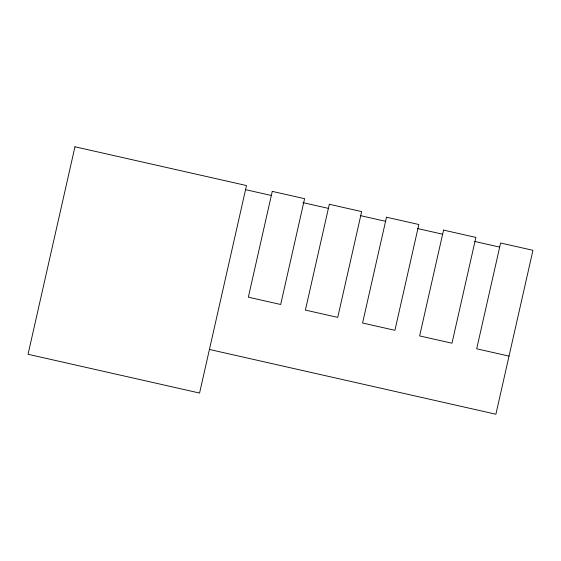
<?xml version="1.0" encoding="UTF-8"?>
<svg xmlns="http://www.w3.org/2000/svg" width="561" height="561" viewBox="0 0 561 561"><rect width="100%" height="100%" fill="white"/><g stroke="black" fill="none" stroke-linecap="round" stroke-linejoin="round"><path stroke-width="0.84" d="M245.557 189.653L271.412 195.501M303.024 202.647L328.662 208.44M360.274 215.585L385.905 221.385M417.524 228.53L442.629 234.203M474.774 241.468L499.683 247.106M509.03 356.109L476.696 348.802L500.608 243.004L532.95 250.311L495.896 414.221L209.428 349.461M74.957 146.779L28.05 354.279L199.576 393.051L246.482 185.551L74.957 146.779M272.26 191.378L248.341 297.183L280.682 304.49L304.595 198.692L272.26 191.378M329.321 204.281L305.401 310.079L337.743 317.393L361.656 211.588L329.321 204.281M386.494 217.205L362.574 323.003L394.916 330.317L418.836 224.512L386.494 217.205M443.555 230.101L419.635 335.906L451.977 343.213L475.889 237.415L443.555 230.101"/></g></svg>
